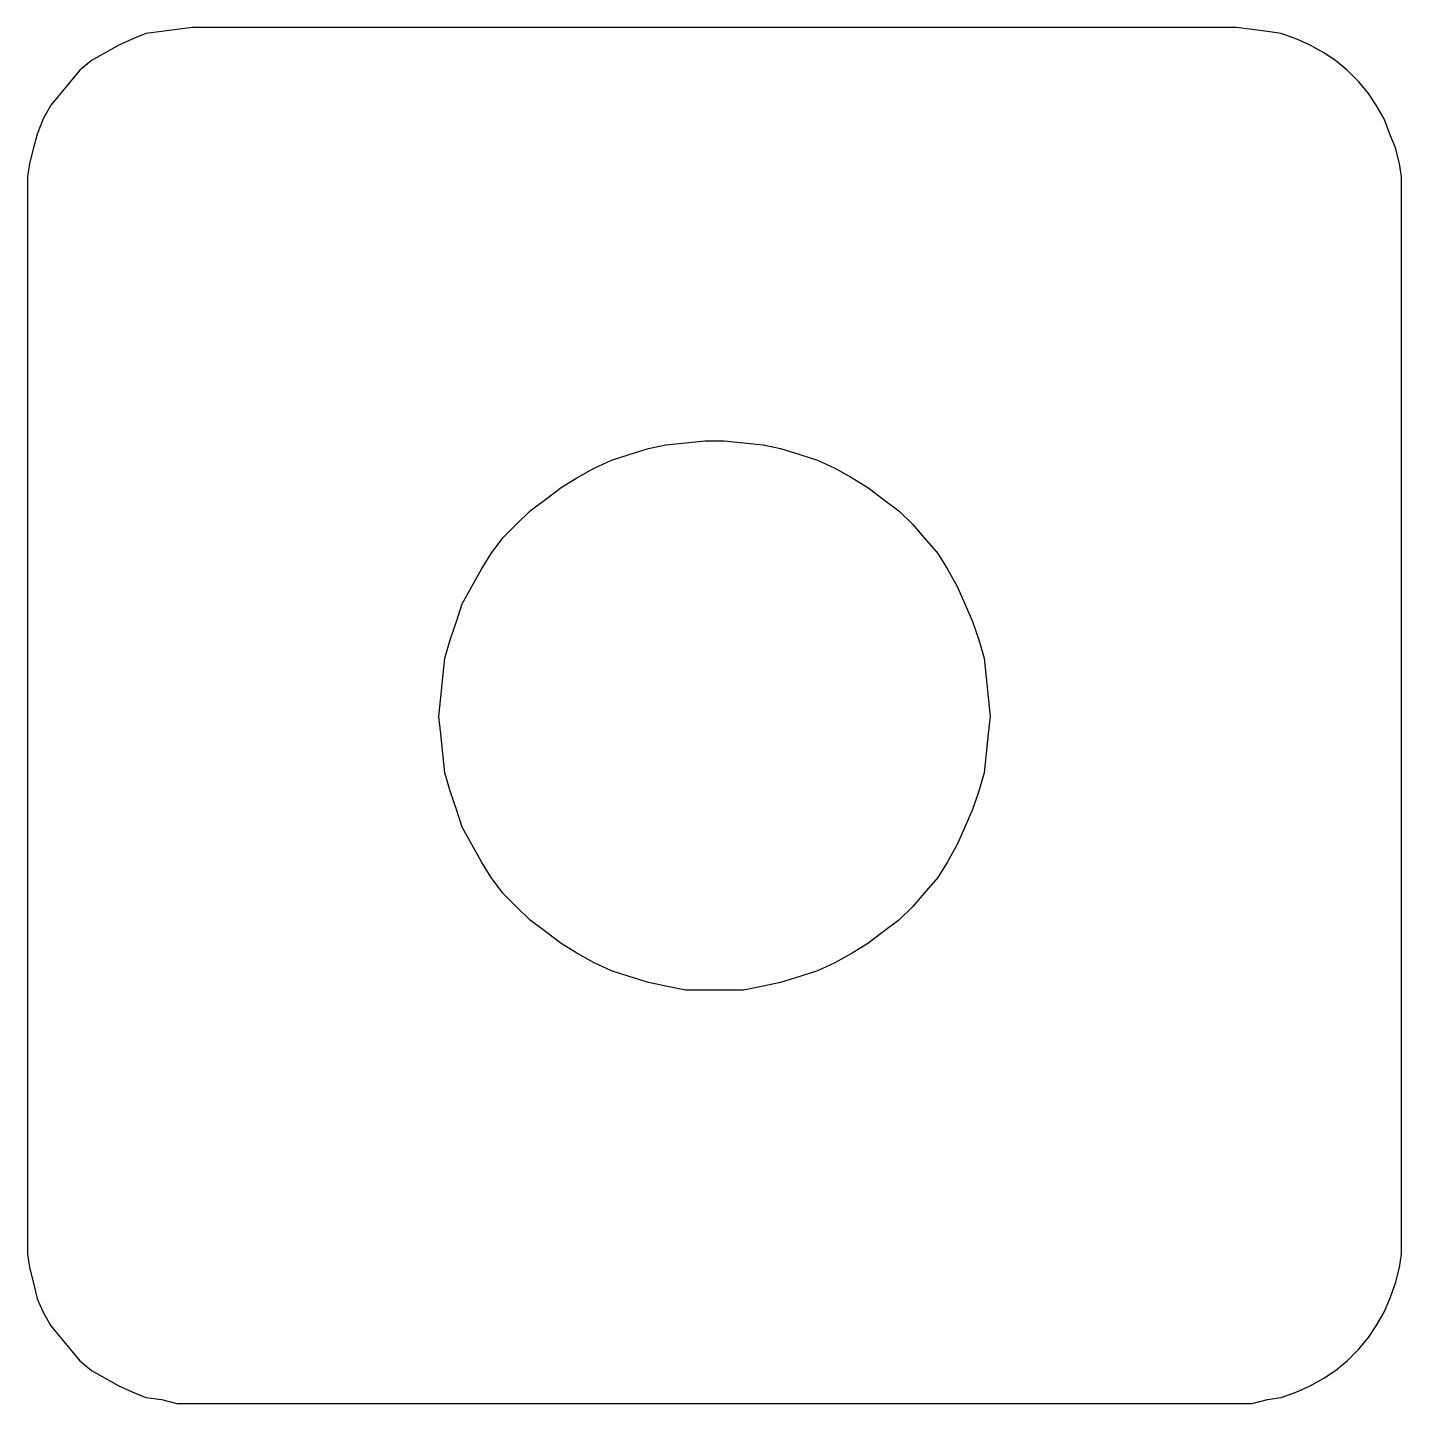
# Model space of a CAD drawing. Header units: millimetres. Extents: x 6.3 to 31.2, y -31.3 to -6.2.
import ezdxf

# ---------------------------------------------------------------- set-up
doc = ezdxf.new("R2010")
doc.units = ezdxf.units.MM
doc.header["$MEASUREMENT"] = 0
doc.layers.add('Calque 1', color=7, linetype='Continuous', lineweight=0)

msp = doc.modelspace()

# ---------------------------------------------------------------- linework, layer by layer
at = {"layer": 'Calque 1', "color": 7, "lineweight": 25}
for points, knots in [([(9.26, -6.244), (9.26, -6.244), (8.978, -6.279), (8.978, -6.279), (8.978, -6.279), (8.696, -6.315), (8.696, -6.315), (8.696, -6.315), (8.414, -6.35), (8.414, -6.35), (8.414, -6.35), (8.167, -6.456), (8.167, -6.456), (8.167, -6.456), (7.92, -6.562), (7.92, -6.562), (7.92, -6.562), (7.673, -6.703), (7.673, -6.703), (7.673, -6.703), (7.426, -6.844), (7.426, -6.844), (7.426, -6.844), (7.214, -7.02), (7.214, -7.02), (7.214, -7.02), (7.038, -7.232), (7.038, -7.232), (7.038, -7.232), (6.861, -7.443), (6.861, -7.443), (6.861, -7.443), (6.685, -7.655), (6.685, -7.655), (6.685, -7.655), (6.544, -7.902), (6.544, -7.902), (6.544, -7.902), (6.438, -8.184), (6.438, -8.184), (6.438, -8.184), (6.368, -8.431), (6.368, -8.431), (6.368, -8.431), (6.297, -8.713), (6.297, -8.713), (6.297, -8.713), (6.262, -8.96), (6.262, -8.96), (6.262, -8.96), (6.262, -9.243), (6.262, -9.243)], [0, 0, 0, 0, 1, 1, 1, 2, 2, 2, 3, 3, 3, 4, 4, 4, 5, 5, 5, 6, 6, 6, 7, 7, 7, 8, 8, 8, 9, 9, 9, 10, 10, 10, 11, 11, 11, 12, 12, 12, 13, 13, 13, 14, 14, 14, 15, 15, 15, 16, 16, 16, 17, 17, 17, 17]), ([(31.238, -9.243), (31.238, -9.243), (31.238, -8.96), (31.238, -8.96), (31.238, -8.96), (31.203, -8.713), (31.203, -8.713), (31.203, -8.713), (31.132, -8.431), (31.132, -8.431), (31.132, -8.431), (31.027, -8.184), (31.027, -8.184), (31.027, -8.184), (30.921, -7.902), (30.921, -7.902), (30.921, -7.902), (30.78, -7.655), (30.78, -7.655), (30.78, -7.655), (30.639, -7.443), (30.639, -7.443), (30.639, -7.443), (30.462, -7.232), (30.462, -7.232), (30.462, -7.232), (30.251, -7.02), (30.251, -7.02), (30.251, -7.02), (30.039, -6.844), (30.039, -6.844), (30.039, -6.844), (29.827, -6.703), (29.827, -6.703), (29.827, -6.703), (29.58, -6.562), (29.58, -6.562), (29.58, -6.562), (29.333, -6.456), (29.333, -6.456), (29.333, -6.456), (29.051, -6.35), (29.051, -6.35), (29.051, -6.35), (28.804, -6.315), (28.804, -6.315), (28.804, -6.315), (28.522, -6.279), (28.522, -6.279), (28.522, -6.279), (28.24, -6.244), (28.24, -6.244)], [0, 0, 0, 0, 1, 1, 1, 2, 2, 2, 3, 3, 3, 4, 4, 4, 5, 5, 5, 6, 6, 6, 7, 7, 7, 8, 8, 8, 9, 9, 9, 10, 10, 10, 11, 11, 11, 12, 12, 12, 13, 13, 13, 14, 14, 14, 15, 15, 15, 16, 16, 16, 17, 17, 17, 17]), ([(23.759, -18.768), (23.759, -18.768), (23.724, -18.415), (23.724, -18.415), (23.724, -18.415), (23.689, -18.062), (23.689, -18.062), (23.689, -18.062), (23.654, -17.709), (23.654, -17.709), (23.654, -17.709), (23.548, -17.357), (23.548, -17.357), (23.548, -17.357), (23.442, -17.039), (23.442, -17.039), (23.442, -17.039), (23.301, -16.722), (23.301, -16.722), (23.301, -16.722), (23.16, -16.404), (23.16, -16.404), (23.16, -16.404), (22.983, -16.087), (22.983, -16.087), (22.983, -16.087), (22.807, -15.804), (22.807, -15.804), (22.807, -15.804), (22.56, -15.522), (22.56, -15.522), (22.56, -15.522), (22.348, -15.275), (22.348, -15.275), (22.348, -15.275), (22.101, -15.028), (22.101, -15.028), (22.101, -15.028), (21.819, -14.817), (21.819, -14.817), (21.819, -14.817), (21.537, -14.605), (21.537, -14.605), (21.537, -14.605), (21.255, -14.428), (21.255, -14.428), (21.255, -14.428), (20.937, -14.252), (20.937, -14.252), (20.937, -14.252), (20.62, -14.111), (20.62, -14.111), (20.62, -14.111), (20.302, -14.005), (20.302, -14.005), (20.302, -14.005), (19.949, -13.899), (19.949, -13.899), (19.949, -13.899), (19.632, -13.829), (19.632, -13.829), (19.632, -13.829), (19.279, -13.793), (19.279, -13.793), (19.279, -13.793), (18.926, -13.758), (18.926, -13.758), (18.926, -13.758), (18.574, -13.758), (18.574, -13.758), (18.574, -13.758), (18.221, -13.793), (18.221, -13.793), (18.221, -13.793), (17.868, -13.829), (17.868, -13.829), (17.868, -13.829), (17.551, -13.899), (17.551, -13.899), (17.551, -13.899), (17.198, -14.005), (17.198, -14.005), (17.198, -14.005), (16.88, -14.111), (16.88, -14.111), (16.88, -14.111), (16.563, -14.252), (16.563, -14.252), (16.563, -14.252), (16.245, -14.428), (16.245, -14.428), (16.245, -14.428), (15.963, -14.605), (15.963, -14.605), (15.963, -14.605), (15.681, -14.817), (15.681, -14.817), (15.681, -14.817), (15.399, -15.028), (15.399, -15.028), (15.399, -15.028), (15.152, -15.275), (15.152, -15.275), (15.152, -15.275), (14.905, -15.522), (14.905, -15.522), (14.905, -15.522), (14.693, -15.804), (14.693, -15.804), (14.693, -15.804), (14.517, -16.087), (14.517, -16.087), (14.517, -16.087), (14.34, -16.404), (14.34, -16.404), (14.34, -16.404), (14.164, -16.722), (14.164, -16.722), (14.164, -16.722), (14.058, -17.039), (14.058, -17.039), (14.058, -17.039), (13.952, -17.357), (13.952, -17.357), (13.952, -17.357), (13.846, -17.709), (13.846, -17.709), (13.846, -17.709), (13.811, -18.062), (13.811, -18.062), (13.811, -18.062), (13.776, -18.415), (13.776, -18.415), (13.776, -18.415), (13.741, -18.768), (13.741, -18.768), (13.741, -18.768), (13.776, -19.085), (13.776, -19.085), (13.776, -19.085), (13.811, -19.438), (13.811, -19.438), (13.811, -19.438), (13.846, -19.791), (13.846, -19.791), (13.846, -19.791), (13.952, -20.143), (13.952, -20.143), (13.952, -20.143), (14.058, -20.461), (14.058, -20.461), (14.058, -20.461), (14.164, -20.778), (14.164, -20.778), (14.164, -20.778), (14.34, -21.096), (14.34, -21.096), (14.34, -21.096), (14.517, -21.413), (14.517, -21.413), (14.517, -21.413), (14.693, -21.696), (14.693, -21.696), (14.693, -21.696), (14.905, -21.978), (14.905, -21.978), (14.905, -21.978), (15.152, -22.225), (15.152, -22.225), (15.152, -22.225), (15.399, -22.472), (15.399, -22.472), (15.399, -22.472), (15.681, -22.683), (15.681, -22.683), (15.681, -22.683), (15.963, -22.895), (15.963, -22.895), (15.963, -22.895), (16.245, -23.072), (16.245, -23.072), (16.245, -23.072), (16.563, -23.248), (16.563, -23.248), (16.563, -23.248), (16.88, -23.389), (16.88, -23.389), (16.88, -23.389), (17.198, -23.495), (17.198, -23.495), (17.198, -23.495), (17.551, -23.601), (17.551, -23.601), (17.551, -23.601), (17.868, -23.671), (17.868, -23.671), (17.868, -23.671), (18.221, -23.742), (18.221, -23.742), (18.221, -23.742), (18.574, -23.742), (18.574, -23.742), (18.574, -23.742), (18.926, -23.742), (18.926, -23.742), (18.926, -23.742), (19.279, -23.742), (19.279, -23.742), (19.279, -23.742), (19.632, -23.671), (19.632, -23.671), (19.632, -23.671), (19.949, -23.601), (19.949, -23.601), (19.949, -23.601), (20.302, -23.495), (20.302, -23.495), (20.302, -23.495), (20.62, -23.389), (20.62, -23.389), (20.62, -23.389), (20.937, -23.248), (20.937, -23.248), (20.937, -23.248), (21.255, -23.072), (21.255, -23.072), (21.255, -23.072), (21.537, -22.895), (21.537, -22.895), (21.537, -22.895), (21.819, -22.683), (21.819, -22.683), (21.819, -22.683), (22.101, -22.472), (22.101, -22.472), (22.101, -22.472), (22.348, -22.225), (22.348, -22.225), (22.348, -22.225), (22.56, -21.978), (22.56, -21.978), (22.56, -21.978), (22.807, -21.696), (22.807, -21.696), (22.807, -21.696), (22.983, -21.413), (22.983, -21.413), (22.983, -21.413), (23.16, -21.096), (23.16, -21.096), (23.16, -21.096), (23.301, -20.778), (23.301, -20.778), (23.301, -20.778), (23.442, -20.461), (23.442, -20.461), (23.442, -20.461), (23.548, -20.143), (23.548, -20.143), (23.548, -20.143), (23.654, -19.791), (23.654, -19.791), (23.654, -19.791), (23.689, -19.438), (23.689, -19.438), (23.689, -19.438), (23.724, -19.085), (23.724, -19.085), (23.724, -19.085), (23.759, -18.768), (23.759, -18.768)], [0, 0, 0, 0, 1, 1, 1, 2, 2, 2, 3, 3, 3, 4, 4, 4, 5, 5, 5, 6, 6, 6, 7, 7, 7, 8, 8, 8, 9, 9, 9, 10, 10, 10, 11, 11, 11, 12, 12, 12, 13, 13, 13, 14, 14, 14, 15, 15, 15, 16, 16, 16, 17, 17, 17, 18, 18, 18, 19, 19, 19, 20, 20, 20, 21, 21, 21, 22, 22, 22, 23, 23, 23, 24, 24, 24, 25, 25, 25, 26, 26, 26, 27, 27, 27, 28, 28, 28, 29, 29, 29, 30, 30, 30, 31, 31, 31, 32, 32, 32, 33, 33, 33, 34, 34, 34, 35, 35, 35, 36, 36, 36, 37, 37, 37, 38, 38, 38, 39, 39, 39, 40, 40, 40, 41, 41, 41, 42, 42, 42, 43, 43, 43, 44, 44, 44, 45, 45, 45, 46, 46, 46, 47, 47, 47, 48, 48, 48, 49, 49, 49, 50, 50, 50, 51, 51, 51, 52, 52, 52, 53, 53, 53, 54, 54, 54, 55, 55, 55, 56, 56, 56, 57, 57, 57, 58, 58, 58, 59, 59, 59, 60, 60, 60, 61, 61, 61, 62, 62, 62, 63, 63, 63, 64, 64, 64, 65, 65, 65, 66, 66, 66, 67, 67, 67, 68, 68, 68, 69, 69, 69, 70, 70, 70, 71, 71, 71, 72, 72, 72, 73, 73, 73, 74, 74, 74, 75, 75, 75, 76, 76, 76, 77, 77, 77, 78, 78, 78, 79, 79, 79, 80, 80, 80, 81, 81, 81, 82, 82, 82, 83, 83, 83, 84, 84, 84, 85, 85, 85, 86, 86, 86, 87, 87, 87, 88, 88, 88, 89, 89, 89, 90, 90, 90, 90]), ([(6.262, -28.257), (6.262, -28.257), (6.262, -28.54), (6.262, -28.54), (6.262, -28.54), (6.297, -28.787), (6.297, -28.787), (6.297, -28.787), (6.368, -29.069), (6.368, -29.069), (6.368, -29.069), (6.438, -29.351), (6.438, -29.351), (6.438, -29.351), (6.544, -29.598), (6.544, -29.598), (6.544, -29.598), (6.685, -29.845), (6.685, -29.845), (6.685, -29.845), (6.861, -30.057), (6.861, -30.057), (6.861, -30.057), (7.038, -30.268), (7.038, -30.268), (7.038, -30.268), (7.214, -30.48), (7.214, -30.48), (7.214, -30.48), (7.426, -30.656), (7.426, -30.656), (7.426, -30.656), (7.673, -30.797), (7.673, -30.797), (7.673, -30.797), (7.92, -30.938), (7.92, -30.938), (7.92, -30.938), (8.167, -31.044), (8.167, -31.044), (8.167, -31.044), (8.414, -31.15), (8.414, -31.15), (8.414, -31.15), (8.696, -31.185), (8.696, -31.185), (8.696, -31.185), (8.978, -31.256), (8.978, -31.256), (8.978, -31.256), (9.26, -31.256), (9.26, -31.256)], [0, 0, 0, 0, 1, 1, 1, 2, 2, 2, 3, 3, 3, 4, 4, 4, 5, 5, 5, 6, 6, 6, 7, 7, 7, 8, 8, 8, 9, 9, 9, 10, 10, 10, 11, 11, 11, 12, 12, 12, 13, 13, 13, 14, 14, 14, 15, 15, 15, 16, 16, 16, 17, 17, 17, 17]), ([(28.24, -31.256), (28.24, -31.256), (28.522, -31.256), (28.522, -31.256), (28.522, -31.256), (28.804, -31.185), (28.804, -31.185), (28.804, -31.185), (29.051, -31.15), (29.051, -31.15), (29.051, -31.15), (29.333, -31.044), (29.333, -31.044), (29.333, -31.044), (29.58, -30.938), (29.58, -30.938), (29.58, -30.938), (29.827, -30.797), (29.827, -30.797), (29.827, -30.797), (30.039, -30.656), (30.039, -30.656), (30.039, -30.656), (30.251, -30.48), (30.251, -30.48), (30.251, -30.48), (30.462, -30.268), (30.462, -30.268), (30.462, -30.268), (30.639, -30.057), (30.639, -30.057), (30.639, -30.057), (30.78, -29.845), (30.78, -29.845), (30.78, -29.845), (30.921, -29.598), (30.921, -29.598), (30.921, -29.598), (31.027, -29.351), (31.027, -29.351), (31.027, -29.351), (31.132, -29.069), (31.132, -29.069), (31.132, -29.069), (31.203, -28.787), (31.203, -28.787), (31.203, -28.787), (31.238, -28.54), (31.238, -28.54), (31.238, -28.54), (31.238, -28.257), (31.238, -28.257)], [0, 0, 0, 0, 1, 1, 1, 2, 2, 2, 3, 3, 3, 4, 4, 4, 5, 5, 5, 6, 6, 6, 7, 7, 7, 8, 8, 8, 9, 9, 9, 10, 10, 10, 11, 11, 11, 12, 12, 12, 13, 13, 13, 14, 14, 14, 15, 15, 15, 16, 16, 16, 17, 17, 17, 17])]:
    msp.add_open_spline(points, degree=3, knots=knots, dxfattribs=at)
for points in [[(28.24, -6.244), (28.24, -6.244), (9.26, -6.244), (9.26, -6.244)], [(6.262, -9.243), (6.262, -9.243), (6.262, -28.257), (6.262, -28.257)], [(31.238, -28.257), (31.238, -28.257), (31.238, -9.243), (31.238, -9.243)], [(9.26, -31.256), (9.26, -31.256), (28.24, -31.256), (28.24, -31.256)]]:
    msp.add_open_spline(points, degree=3, dxfattribs=at)

doc.saveas('drawing.dxf')
